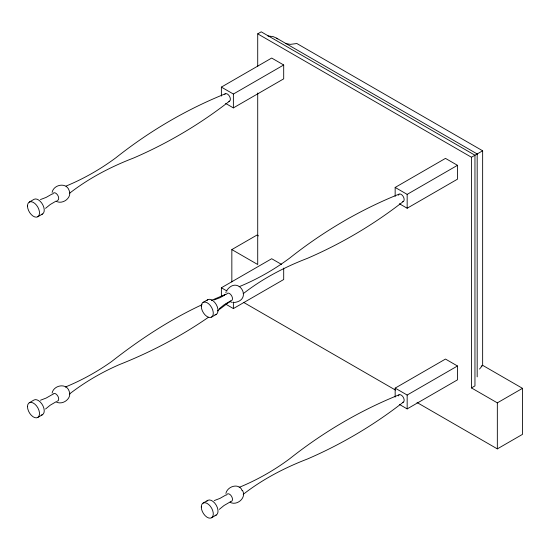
<?xml version="1.0" encoding="UTF-8"?>
<svg xmlns="http://www.w3.org/2000/svg" width="550" height="550" viewBox="0 0 550 550"><rect width="100%" height="100%" fill="white"/><g stroke="black" fill="none" stroke-linecap="round" stroke-linejoin="round"><path stroke-width="0.82" d="M52.106 192.411C53.591 184.504 66.447 181.968 69.128 190.444C72.387 197.587 62.796 204.779 56.396 201.341M52.106 393.085C53.591 385.179 66.447 382.642 69.128 391.119C72.387 398.262 62.796 405.453 56.396 402.016M225.892 292.744L226.139 291.761M225.892 493.419C227.205 486.977 237.009 483.12 241.374 488.881M226.641 290.647C238.356 273.928 253.866 300.781 233.523 302.562M479.524 369.071L482.646 365.324L482.646 150.789L296.856 43.526L290.428 44.357L285.677 43.574M45.533 208.34L50.222 204.518L56.244 201.011M45.533 409.014L50.222 405.192L56.244 401.679M219.319 308.674L224.008 304.851L228.477 302.129M219.319 509.348L224.008 505.526L230.031 502.019M69.41 193.373C88.804 178.234 110.818 166.774 133.733 157.96C167.894 143.199 200.166 124.08 229.501 101.172M69.41 394.047C84.762 382.181 101.633 372.295 119.439 364.588C150.721 352.158 180.744 336.462 208.436 317.281M229.501 301.847L217.394 310.942M243.196 293.707C262.591 278.568 284.604 267.107 307.519 258.294C341.681 243.533 373.952 224.414 403.288 201.506M243.196 494.381C262.591 479.243 284.604 467.782 307.519 458.968C341.681 444.207 373.952 425.088 403.288 402.181M52.167 193.951L46.117 197.409L40.459 199.561M52.167 394.625L46.117 398.083L40.459 400.235M225.954 494.959L219.904 498.417L214.246 500.569M224.496 295.24L219.904 297.743L214.246 299.894M257.716 33.846L261.216 31.824L474.959 155.231L474.959 385.901L471.46 387.922L471.46 157.252L257.716 33.846L257.716 66.433M221.375 96.071L221.375 87.106L271.693 58.052L283.697 64.983L283.697 78.843L233.379 107.896L225.61 103.407M29.26 202.084L33.997 199.341A8.491 4.902 60 0 1 43.003 205.226A8.491 4.902 60 0 1 41.243 214.431M221.375 87.106L233.379 94.036L283.697 64.983M37.744 216.782L42.487 214.046M231.839 281.964L231.839 249.576L256.994 235.049L258.472 235.902M221.375 295.928L221.375 287.774L271.693 258.727L281.579 264.433M395.161 196.405L395.161 187.44L445.479 158.386L457.483 165.316L457.483 179.176L407.165 208.23L399.396 203.748M29.26 402.751L33.997 400.015A8.491 4.902 60 0 1 43.003 405.9A8.491 4.902 60 0 1 41.243 415.099M203.046 302.418L207.783 299.681M395.161 187.44L407.165 194.37L457.483 165.316M471.46 157.252L482.646 150.789M476.637 154.261L477.18 153.945L276.691 38.198L273.13 36.602L267.919 35.956M37.744 417.457L42.487 414.721M211.53 317.116L216.274 314.38M225.61 304.081L233.379 308.571L283.697 279.517L283.697 268.104M395.161 397.079L395.161 388.114L445.479 359.061L457.483 365.991L457.483 379.851L407.165 408.904L399.396 404.415M203.046 503.092L207.783 500.349M395.161 388.114L407.165 395.044L457.483 365.991M211.53 517.791L216.274 515.054M481.202 366.163L482.646 365.324L522.5 388.334L522.5 434.356L497.337 448.882L417.024 402.511M471.46 387.922L497.337 402.861L522.5 388.334M202.118 304.659C169.654 319.756 139.645 339.591 111.506 361.625C97.137 371.779 81.648 380.359 65.361 387.035M211.324 300.431L225.252 294.498M225.252 93.823C185.934 109.663 149.084 131.429 115.885 157.767C100.519 169.18 83.765 178.743 66.076 186.065M399.039 194.157C359.721 209.997 322.871 231.77 289.671 258.101C274.099 269.672 257.104 279.331 239.147 286.701M399.039 394.831C359.721 410.671 322.871 432.438 289.671 458.776C274.099 470.346 257.104 480.006 239.147 487.376M232.306 302.445L230.182 301.675M230.182 502.349C237.146 506.124 247.136 497.406 242.323 490.215M231.839 249.576L257.716 264.516L257.716 93.012M221.375 287.774L227.026 291.039M243.739 302.466L395.45 390.06M276.691 38.198L277.771 38.926M497.337 402.861L497.337 448.882M477.18 153.945L477.18 376.874M407.165 194.37L407.165 208.23M407.165 395.044L407.165 408.904M233.379 94.036L233.379 107.896M233.379 302.046L233.379 308.571M52.8 194.047A4.242 2.448 60 0 1 57.53 194.92A4.242 2.448 60 0 1 57.2 200.482M224.778 94.263A4.242 2.448 60 0 1 229.501 96.271A4.242 2.448 60 0 1 228.876 101.365M226.593 495.055A4.242 2.448 60 0 1 231.612 496.396A4.242 2.448 60 0 1 230.264 501.421M206.834 501.236A8.491 4.902 60 0 1 216.274 505.251A8.491 4.902 60 0 1 215.029 515.439M398.269 395.938A4.242 2.448 60 0 1 402.992 396.811A4.242 2.448 60 0 1 402.662 402.373M241.347 489.507A4.242 2.448 60 0 1 241.972 490.414M52.8 394.714A4.242 2.448 60 0 1 57.53 395.594A4.242 2.448 60 0 1 57.2 401.156M224.778 294.938A4.242 2.448 60 0 1 225.878 294.305M229.976 301.407A4.242 2.448 60 0 1 228.876 302.039M226.593 294.381A4.242 2.448 60 0 1 231.612 295.728A4.242 2.448 60 0 1 230.264 300.747M206.834 300.561A8.491 4.902 60 0 1 216.274 304.576A8.491 4.902 60 0 1 215.029 314.765M398.269 195.264A4.242 2.448 60 0 1 402.992 196.137A4.242 2.448 60 0 1 402.662 201.699M27.5 205.968A8.491 4.902 60 0 0 36.506 217.167A8.491 4.902 60 0 0 36.506 205.164A8.491 4.902 60 0 0 27.5 205.968M201.286 506.976A8.491 4.902 60 0 0 210.292 518.176A8.491 4.902 60 0 0 210.292 506.172A8.491 4.902 60 0 0 201.286 506.976M27.5 406.643A8.491 4.902 60 0 0 36.506 417.842A8.491 4.902 60 0 0 36.506 405.838A8.491 4.902 60 0 0 27.5 406.643M201.286 306.302A8.491 4.902 60 0 0 210.292 317.501A8.491 4.902 60 0 0 210.292 305.498A8.491 4.902 60 0 0 201.286 306.302"/></g></svg>
